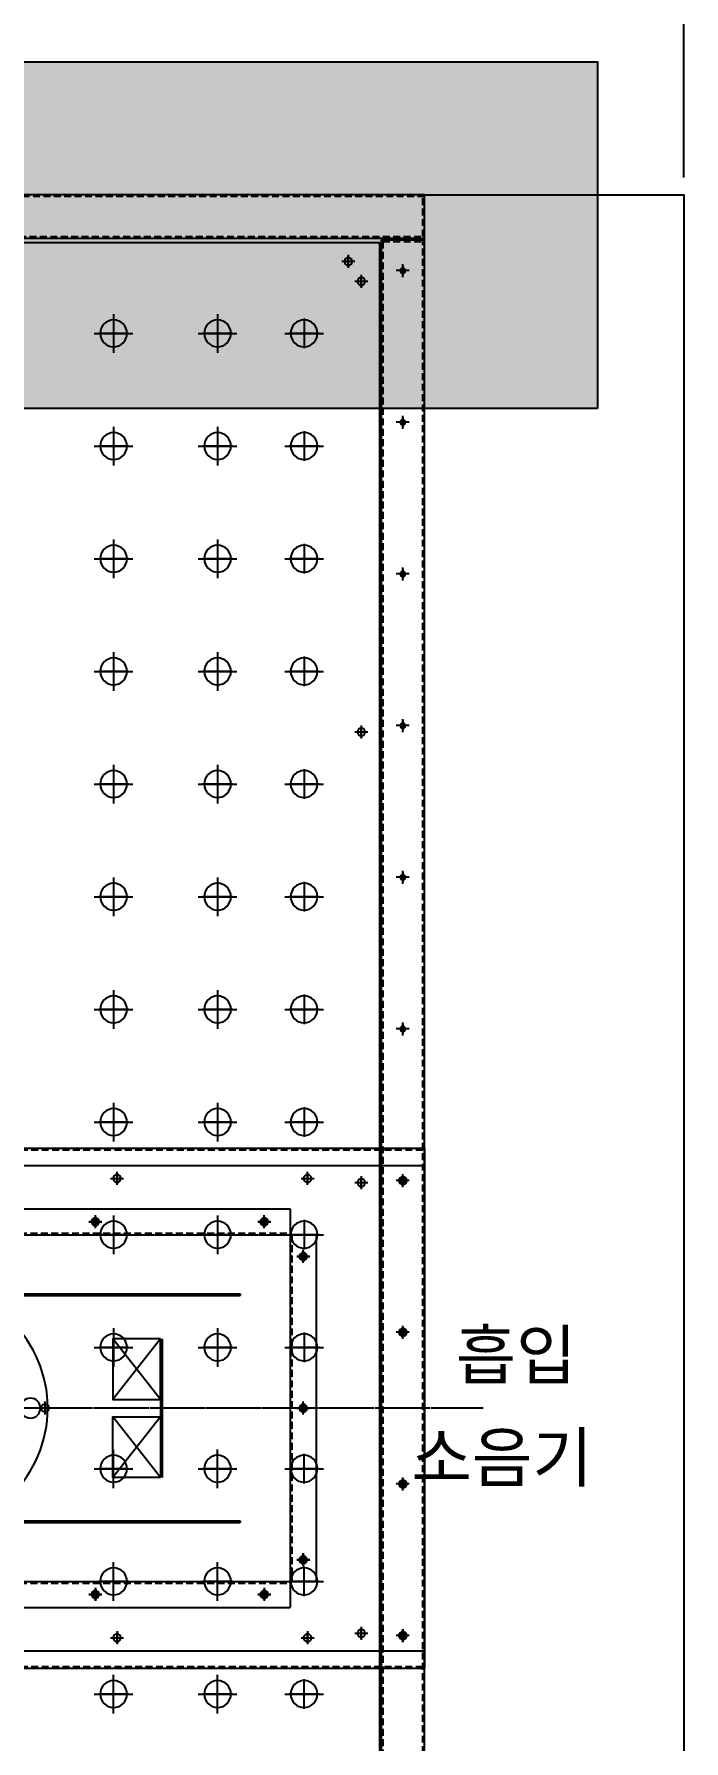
# Model space of a CAD drawing. Header units: millimetres. Extents: x 1038 to 21165, y 665 to 14898.
# Drawn here: x 8725 to 9476, y 11714 to 13684 of the extents above; entities that cross this region are included whole.
import ezdxf
from ezdxf.enums import TextEntityAlignment as Align

# ---------------------------------------------------------------- set-up
doc = ezdxf.new("R2010")
doc.units = ezdxf.units.MM
doc.linetypes.add('CENTER', pattern=[65, 60, -2, 1, -2])
doc.linetypes.add('HIDDEN', pattern=[3, 2, -1])
doc.layers.get('DEFPOINTS').update_dxf_attribs({"color": 140})
for name, color, linetype in [('00000. 건축마감', 253, 'Continuous'), ('2.위생-급수', 5, 'Continuous'), ('CENTER', 1, 'CENTER'), ('냉각탑_text', 3, 'Continuous'), ('숨은선', 5, 'HIDDEN')]:
    doc.layers.add(name, color=color, linetype=linetype)
doc.styles.get("Standard").update_dxf_attribs({"font": 'arial.ttf'})
doc.styles.add('돋움', font='Dotum.ttf', dxfattribs={"width": 0.8})
doc.dimstyles.new('1.40', dxfattribs={"dimscale": 40, "dimtxt": 1, "dimasz": 1, "dimexe": 0.5, "dimexo": 0.5, "dimgap": 0.5, "dimtad": 1, "dimdec": 1, "dimzin": 9, "dimdsep": 46, "dimtxsty": 'Standard', "dimcen": 0, "dimclrd": 2, "dimclre": 2, "dimclrt": 3, "dimadec": 0, "dimazin": 0, "dimtfac": 1, "dimtdec": 1, "dimtmove": 1, "dimatfit": 3, "dimfxl": 1, "dimtolj": 1, "dimtzin": 0, "dimlwd": -1, "dimlwe": -1, "dimarcsym": 0})

# ---------------------------------------------------------------- blocks, each defined once
blk = doc.blocks.new('A$C44353093')
for p, q in [((0, 50), (1632, 50)), ((1632, 50), (1632, 0)), ((1632, 0), (0, 0))]:
    blk.add_line(p, q)
at = {"layer": '숨은선', "ltscale": 4}
for p, q in [((0, 48), (1632, 48)), ((1630, 48), (1630, 2)), ((1632, 2), (0, 2))]:
    blk.add_line(p, q, dxfattribs=at)
blk = doc.blocks.new('A$C7F472D06')
for p, q in [((0, 1046), (0, 0)), ((0, 0), (2690, 0))]:
    blk.add_line(p, q)
for centre, radius in [((1345, 386), 4.5), ((105, 307), 15.5), ((235, 307), 15.5), ((365, 307), 15.5), ((495, 307), 15.5), ((625, 307), 15.5), ((755, 307), 15.5), ((885, 307), 15.5), ((1015, 307), 15.5), ((1145, 307), 15.5), ((1275, 307), 15.5), ((1415, 307), 15.5), ((1545, 307), 15.5), ((1675, 307), 15.5), ((105, 187), 15.5), ((235, 187), 15.5), ((365, 187), 15.5), ((495, 187), 15.5), ((625, 187), 15.5), ((755, 187), 15.5), ((885, 187), 15.5), ((1015, 187), 15.5), ((1145, 187), 15.5), ((1275, 187), 15.5), ((1415, 187), 15.5), ((1545, 187), 15.5), ((1675, 187), 15.5), ((105, 87), 15.5), ((235, 87), 15.5), ((365, 87), 15.5), ((495, 87), 15.5), ((625, 87), 15.5), ((755, 87), 15.5), ((885, 87), 15.5), ((1015, 87), 15.5), ((1145, 87), 15.5), ((1275, 87), 15.5), ((1415, 87), 15.5), ((1545, 87), 15.5), ((1675, 87), 15.5), ((22, 36), 4.5), ((45, 21), 4.5), ((565, 21), 4.5), ((1085, 21), 4.5), ((1605, 21), 4.5)]:
    blk.add_circle(centre, radius)
at = {"layer": 'CENTER'}
for p, q in [((1352.5, 386), (1337.5, 386)), ((1339.3, 386), (1350.7, 386)), ((1350.7, 386), (1339.3, 386)), ((105, 329.3), (105, 284.7)), ((105, 289.8), (105, 324.2)), ((105, 324.2), (105, 289.8)), ((105, 289.8), (105, 324.2)), ((235, 329.3), (235, 284.7)), ((235, 289.8), (235, 324.2)), ((235, 324.2), (235, 289.8)), ((235, 289.8), (235, 324.2)), ((365, 329.3), (365, 284.7)), ((365, 289.8), (365, 324.2)), ((365, 324.2), (365, 289.8)), ((365, 289.8), (365, 324.2)), ((495, 329.3), (495, 284.7)), ((495, 289.8), (495, 324.2)), ((495, 324.2), (495, 289.8)), ((495, 289.8), (495, 324.2)), ((625, 329.3), (625, 284.7)), ((625, 289.8), (625, 324.2)), ((625, 324.2), (625, 289.8)), ((625, 289.8), (625, 324.2)), ((755, 329.3), (755, 284.7)), ((755, 289.8), (755, 324.2)), ((755, 324.2), (755, 289.8)), ((755, 289.8), (755, 324.2)), ((885, 329.3), (885, 284.7)), ((885, 289.8), (885, 324.2)), ((885, 324.2), (885, 289.8)), ((885, 289.8), (885, 324.2)), ((1015, 329.3), (1015, 284.7)), ((1015, 289.8), (1015, 324.2)), ((1015, 324.2), (1015, 289.8)), ((1015, 289.8), (1015, 324.2)), ((1145, 329.3), (1145, 284.7)), ((1145, 289.8), (1145, 324.2)), ((1145, 324.2), (1145, 289.8)), ((1145, 289.8), (1145, 324.2)), ((1275, 329.3), (1275, 284.7)), ((1275, 289.8), (1275, 324.2)), ((1275, 324.2), (1275, 289.8)), ((1275, 289.8), (1275, 324.2)), ((1415, 329.3), (1415, 284.7)), ((1415, 289.8), (1415, 324.2)), ((1415, 324.2), (1415, 289.8)), ((1415, 289.8), (1415, 324.2)), ((1545, 329.3), (1545, 284.7)), ((1545, 289.8), (1545, 324.2)), ((1545, 324.2), (1545, 289.8)), ((1545, 289.8), (1545, 324.2)), ((1675, 329.3), (1675, 284.7)), ((1675, 289.8), (1675, 324.2)), ((1675, 324.2), (1675, 289.8)), ((1675, 289.8), (1675, 324.2)), ((82.7, 307), (127.3, 307)), ((87.8, 307), (122.2, 307)), ((212.7, 307), (257.3, 307)), ((217.8, 307), (252.2, 307)), ((342.7, 307), (387.3, 307)), ((347.8, 307), (382.2, 307)), ((472.7, 307), (517.3, 307)), ((477.8, 307), (512.2, 307)), ((477.8, 307), (512.2, 307)), ((602.7, 307), (647.3, 307)), ((607.8, 307), (642.2, 307)), ((607.8, 307), (642.2, 307)), ((732.7, 307), (777.3, 307)), ((737.8, 307), (772.2, 307)), ((737.8, 307), (772.2, 307)), ((862.7, 307), (907.3, 307)), ((867.8, 307), (902.2, 307)), ((867.8, 307), (902.2, 307)), ((992.7, 307), (1037.3, 307)), ((997.8, 307), (1032.2, 307)), ((997.8, 307), (1032.2, 307)), ((1122.7, 307), (1167.3, 307)), ((1127.8, 307), (1162.2, 307)), ((1127.8, 307), (1162.2, 307)), ((1252.7, 307), (1297.3, 307)), ((1257.8, 307), (1292.2, 307)), ((1257.8, 307), (1292.2, 307)), ((1437.3, 307), (1392.7, 307)), ((1432.2, 307), (1397.8, 307)), ((1432.2, 307), (1397.8, 307)), ((1567.3, 307), (1522.7, 307)), ((1562.2, 307), (1527.8, 307)), ((1562.2, 307), (1527.8, 307)), ((1697.3, 307), (1652.7, 307)), ((1692.2, 307), (1657.8, 307)), ((1692.2, 307), (1657.8, 307)), ((105, 209.3), (105, 164.7)), ((105, 169.8), (105, 204.2)), ((105, 204.2), (105, 169.8)), ((105, 169.8), (105, 204.2)), ((235, 209.3), (235, 164.7)), ((235, 169.8), (235, 204.2)), ((235, 204.2), (235, 169.8)), ((235, 169.8), (235, 204.2)), ((365, 209.3), (365, 164.7)), ((365, 169.8), (365, 204.2)), ((365, 204.2), (365, 169.8)), ((365, 169.8), (365, 204.2)), ((495, 209.3), (495, 164.7)), ((495, 169.8), (495, 204.2)), ((495, 204.2), (495, 169.8)), ((495, 169.8), (495, 204.2)), ((625, 209.3), (625, 164.7)), ((625, 169.8), (625, 204.2)), ((625, 204.2), (625, 169.8)), ((625, 169.8), (625, 204.2)), ((755, 209.3), (755, 164.7)), ((755, 169.8), (755, 204.2)), ((755, 204.2), (755, 169.8)), ((755, 169.8), (755, 204.2)), ((885, 209.3), (885, 164.7)), ((885, 169.8), (885, 204.2)), ((885, 204.2), (885, 169.8)), ((885, 169.8), (885, 204.2)), ((1015, 209.3), (1015, 164.7)), ((1015, 169.8), (1015, 204.2)), ((1015, 204.2), (1015, 169.8)), ((1015, 169.8), (1015, 204.2)), ((1145, 209.3), (1145, 164.7)), ((1145, 169.8), (1145, 204.2)), ((1145, 204.2), (1145, 169.8)), ((1145, 169.8), (1145, 204.2)), ((1275, 209.3), (1275, 164.7)), ((1275, 169.8), (1275, 204.2)), ((1275, 204.2), (1275, 169.8)), ((1275, 169.8), (1275, 204.2)), ((1415, 209.3), (1415, 164.7)), ((1415, 169.8), (1415, 204.2)), ((1415, 204.2), (1415, 169.8)), ((1415, 169.8), (1415, 204.2)), ((1545, 209.3), (1545, 164.7)), ((1545, 169.8), (1545, 204.2)), ((1545, 204.2), (1545, 169.8)), ((1545, 169.8), (1545, 204.2)), ((1675, 209.3), (1675, 164.7)), ((1675, 169.8), (1675, 204.2)), ((1675, 204.2), (1675, 169.8)), ((1675, 169.8), (1675, 204.2)), ((82.7, 187), (127.3, 187)), ((87.8, 187), (122.2, 187)), ((212.7, 187), (257.3, 187)), ((217.8, 187), (252.2, 187)), ((342.7, 187), (387.3, 187)), ((347.8, 187), (382.2, 187)), ((472.7, 187), (517.3, 187)), ((477.8, 187), (512.2, 187)), ((477.8, 187), (512.2, 187)), ((602.7, 187), (647.3, 187)), ((607.8, 187), (642.2, 187)), ((607.8, 187), (642.2, 187)), ((732.7, 187), (777.3, 187)), ((737.8, 187), (772.2, 187)), ((737.8, 187), (772.2, 187)), ((862.7, 187), (907.3, 187)), ((867.8, 187), (902.2, 187)), ((867.8, 187), (902.2, 187)), ((992.7, 187), (1037.3, 187)), ((997.8, 187), (1032.2, 187)), ((997.8, 187), (1032.2, 187)), ((1122.7, 187), (1167.3, 187)), ((1127.8, 187), (1162.2, 187)), ((1127.8, 187), (1162.2, 187)), ((1252.7, 187), (1297.3, 187)), ((1257.8, 187), (1292.2, 187)), ((1257.8, 187), (1292.2, 187)), ((1437.3, 187), (1392.7, 187)), ((1432.2, 187), (1397.8, 187)), ((1432.2, 187), (1397.8, 187)), ((1567.3, 187), (1522.7, 187)), ((1562.2, 187), (1527.8, 187)), ((1562.2, 187), (1527.8, 187)), ((1697.3, 187), (1652.7, 187)), ((1692.2, 187), (1657.8, 187)), ((1692.2, 187), (1657.8, 187)), ((105, 109.3), (105, 64.7)), ((105, 69.8), (105, 104.2)), ((105, 104.2), (105, 69.8)), ((105, 69.8), (105, 104.2)), ((235, 109.3), (235, 64.7)), ((235, 69.8), (235, 104.2)), ((235, 104.2), (235, 69.8)), ((235, 69.8), (235, 104.2)), ((365, 109.3), (365, 64.7)), ((365, 69.8), (365, 104.2)), ((365, 104.2), (365, 69.8)), ((365, 69.8), (365, 104.2)), ((495, 109.3), (495, 64.7)), ((495, 69.8), (495, 104.2)), ((495, 104.2), (495, 69.8)), ((495, 69.8), (495, 104.2)), ((625, 109.3), (625, 64.7)), ((625, 69.8), (625, 104.2)), ((625, 104.2), (625, 69.8)), ((625, 69.8), (625, 104.2)), ((755, 109.3), (755, 64.7)), ((755, 69.8), (755, 104.2)), ((755, 104.2), (755, 69.8)), ((755, 69.8), (755, 104.2)), ((885, 109.3), (885, 64.7)), ((885, 69.8), (885, 104.2)), ((885, 104.2), (885, 69.8)), ((885, 69.8), (885, 104.2)), ((1015, 109.3), (1015, 64.7)), ((1015, 69.8), (1015, 104.2)), ((1015, 104.2), (1015, 69.8)), ((1015, 69.8), (1015, 104.2)), ((1145, 109.3), (1145, 64.7)), ((1145, 69.8), (1145, 104.2)), ((1145, 104.2), (1145, 69.8)), ((1145, 69.8), (1145, 104.2)), ((1275, 109.3), (1275, 64.7)), ((1275, 69.8), (1275, 104.2)), ((1275, 104.2), (1275, 69.8)), ((1275, 69.8), (1275, 104.2)), ((1415, 109.3), (1415, 64.7)), ((1415, 69.8), (1415, 104.2)), ((1415, 104.2), (1415, 69.8)), ((1415, 69.8), (1415, 104.2)), ((1545, 109.3), (1545, 64.7)), ((1545, 69.8), (1545, 104.2)), ((1545, 104.2), (1545, 69.8)), ((1545, 69.8), (1545, 104.2)), ((1675, 109.3), (1675, 64.7)), ((1675, 69.8), (1675, 104.2)), ((1675, 104.2), (1675, 69.8)), ((1675, 69.8), (1675, 104.2)), ((87.8, 87), (122.2, 87)), ((217.8, 87), (252.2, 87)), ((347.8, 87), (382.2, 87)), ((477.8, 87), (512.2, 87)), ((607.8, 87), (642.2, 87)), ((737.8, 87), (772.2, 87)), ((867.8, 87), (902.2, 87)), ((997.8, 87), (1032.2, 87)), ((1127.8, 87), (1162.2, 87)), ((1257.8, 87), (1292.2, 87)), ((1432.2, 87), (1397.8, 87)), ((1562.2, 87), (1527.8, 87)), ((1692.2, 87), (1657.8, 87)), ((22, 28.5), (22, 43.5)), ((14.5, 36), (29.5, 36)), ((27.7, 36), (16.3, 36)), ((16.3, 36), (27.7, 36)), ((37.5, 21), (52.5, 21)), ((50.7, 21), (39.3, 21)), ((39.3, 21), (50.7, 21)), ((45, 13.5), (45, 28.5)), ((557.5, 21), (572.5, 21)), ((570.7, 21), (559.3, 21)), ((559.3, 21), (570.7, 21)), ((565, 13.5), (565, 28.5)), ((1077.5, 21), (1092.5, 21)), ((1090.7, 21), (1079.3, 21)), ((1079.3, 21), (1090.7, 21)), ((1085, 13.5), (1085, 28.5)), ((1597.5, 21), (1612.5, 21)), ((1610.7, 21), (1599.3, 21)), ((1599.3, 21), (1610.7, 21)), ((1605, 13.5), (1605, 28.5))]:
    blk.add_line(p, q, dxfattribs=at)
blk = doc.blocks.new('A$C0A2156ED')
for p, q in [((1217.7, 622.7), (67.7, 622.7)), ((67.7, 622.7), (67.7, 22.7)), ((1217.7, 602.7), (67.7, 602.7)), ((1217.7, 42.7), (67.7, 42.7)), ((1217.7, 22.7), (67.7, 22.7))]:
    blk.add_line(p, q)
for centre, radius in [((202.7, 587.7), 4.5), ((422.7, 587.7), 4.5), ((92.7, 585.2), 4.5), ((252.7, 537.7), 4.5), ((447.7, 537.7), 4.5), ((207.7, 497.7), 4.5), ((642.7, 322.7), 140), ((92.7, 410.2), 4.5), ((207.7, 322.7), 4.5), ((522.7, 322.7), 11.5), ((92.7, 235.2), 4.5), ((207.7, 147.7), 4.5), ((252.7, 107.7), 4.5), ((447.7, 107.7), 4.5), ((92.7, 60.2), 4.5), ((202.7, 57.7), 4.5), ((422.7, 57.7), 4.5)]:
    blk.add_circle(centre, radius)
at = {"layer": 'CENTER'}
for p, q in [((92.7, 577.7), (92.7, 592.7)), ((92.7, 591), (92.7, 579.5)), ((92.7, 579.5), (92.7, 591)), ((202.7, 580.2), (202.7, 595.2)), ((202.7, 580.2), (202.7, 595.2)), ((202.7, 580.2), (202.7, 595.2)), ((202.7, 593.5), (202.7, 582)), ((202.7, 582), (202.7, 593.5)), ((202.7, 593.5), (202.7, 582)), ((202.7, 582), (202.7, 593.5)), ((202.7, 593.5), (202.7, 582)), ((202.7, 582), (202.7, 593.5)), ((422.7, 580.2), (422.7, 595.2)), ((422.7, 580.2), (422.7, 595.2)), ((422.7, 580.2), (422.7, 595.2)), ((422.7, 593.5), (422.7, 582)), ((422.7, 582), (422.7, 593.5)), ((422.7, 593.5), (422.7, 582)), ((422.7, 582), (422.7, 593.5)), ((422.7, 593.5), (422.7, 582)), ((422.7, 582), (422.7, 593.5)), ((85.2, 585.2), (100.2, 585.2)), ((86.9, 585.2), (98.4, 585.2)), ((210.2, 587.7), (195.2, 587.7)), ((210.2, 587.7), (195.2, 587.7)), ((210.2, 587.7), (195.2, 587.7)), ((208.4, 587.7), (196.9, 587.7)), ((208.4, 587.7), (196.9, 587.7)), ((208.4, 587.7), (196.9, 587.7)), ((430.2, 587.7), (415.2, 587.7)), ((430.2, 587.7), (415.2, 587.7)), ((430.2, 587.7), (415.2, 587.7)), ((428.4, 587.7), (416.9, 587.7)), ((428.4, 587.7), (416.9, 587.7)), ((428.4, 587.7), (416.9, 587.7)), ((245.2, 537.7), (260.2, 537.7)), ((245.2, 537.7), (260.2, 537.7)), ((260.2, 537.7), (245.2, 537.7)), ((246.9, 537.7), (258.4, 537.7)), ((258.4, 537.7), (246.9, 537.7)), ((252.7, 530.2), (252.7, 545.2)), ((252.7, 530.2), (252.7, 545.2)), ((252.7, 543.5), (252.7, 532)), ((252.7, 532), (252.7, 543.5)), ((252.7, 543.5), (252.7, 532)), ((252.7, 532), (252.7, 543.5)), ((440.2, 537.7), (455.2, 537.7)), ((440.2, 537.7), (455.2, 537.7)), ((455.2, 537.7), (440.2, 537.7)), ((441.9, 537.7), (453.4, 537.7)), ((453.4, 537.7), (441.9, 537.7)), ((447.7, 530.2), (447.7, 545.2)), ((447.7, 530.2), (447.7, 545.2)), ((447.7, 543.5), (447.7, 532)), ((447.7, 532), (447.7, 543.5)), ((447.7, 543.5), (447.7, 532)), ((447.7, 532), (447.7, 543.5)), ((200.2, 497.7), (215.2, 497.7)), ((200.2, 497.7), (215.2, 497.7)), ((215.2, 497.7), (200.2, 497.7)), ((213.4, 497.7), (201.9, 497.7)), ((203.8, 497.7), (211.5, 497.7)), ((207.7, 490.2), (207.7, 505.2)), ((207.7, 503.5), (207.7, 492)), ((207.7, 492), (207.7, 503.5)), ((207.7, 492.7), (207.7, 502.7)), ((207.7, 501.6), (207.7, 493.9)), ((207.7, 493.9), (207.7, 501.6)), ((92.7, 402.7), (92.7, 417.7)), ((92.7, 416), (92.7, 404.5)), ((92.7, 404.5), (92.7, 416)), ((85.2, 410.2), (100.2, 410.2)), ((86.9, 410.2), (98.4, 410.2)), ((0, 322.7), (1269.7, 322.7)), ((0, 322.7), (1269.7, 322.7)), ((0, 322.7), (1269.7, 322.7)), ((200.2, 322.7), (215.2, 322.7)), ((200.2, 322.7), (215.2, 322.7)), ((215.2, 322.7), (200.2, 322.7)), ((201.9, 322.7), (213.4, 322.7)), ((213.4, 322.7), (201.9, 322.7)), ((207.7, 315.2), (207.7, 330.2)), ((207.7, 315.2), (207.7, 330.2)), ((207.7, 328.5), (207.7, 317)), ((207.7, 317), (207.7, 328.5)), ((207.7, 328.5), (207.7, 317)), ((207.7, 317), (207.7, 328.5)), ((479, 322.7), (806.3, 322.7)), ((92.7, 227.7), (92.7, 242.7)), ((92.7, 241), (92.7, 229.5)), ((92.7, 229.5), (92.7, 241)), ((85.2, 235.2), (100.2, 235.2)), ((86.9, 235.2), (98.4, 235.2)), ((200.2, 147.7), (215.2, 147.7)), ((200.2, 147.7), (215.2, 147.7)), ((215.2, 147.7), (200.2, 147.7)), ((201.9, 147.7), (213.4, 147.7)), ((213.4, 147.7), (201.9, 147.7)), ((207.7, 140.2), (207.7, 155.2)), ((207.7, 140.2), (207.7, 155.2)), ((207.7, 153.5), (207.7, 142)), ((207.7, 142), (207.7, 153.5)), ((207.7, 153.5), (207.7, 142)), ((207.7, 142), (207.7, 153.5)), ((245.2, 107.7), (260.2, 107.7)), ((245.2, 107.7), (260.2, 107.7)), ((260.2, 107.7), (245.2, 107.7)), ((258.4, 107.7), (246.9, 107.7)), ((248.8, 107.7), (256.5, 107.7)), ((252.7, 115.2), (252.7, 100.2)), ((252.7, 102), (252.7, 113.5)), ((252.7, 113.5), (252.7, 102)), ((252.7, 112.7), (252.7, 102.7)), ((252.7, 103.9), (252.7, 111.6)), ((252.7, 111.6), (252.7, 103.9)), ((440.2, 107.7), (455.2, 107.7)), ((440.2, 107.7), (455.2, 107.7)), ((455.2, 107.7), (440.2, 107.7)), ((441.9, 107.7), (453.4, 107.7)), ((453.4, 107.7), (441.9, 107.7)), ((447.7, 100.2), (447.7, 115.2)), ((447.7, 100.2), (447.7, 115.2)), ((447.7, 113.5), (447.7, 102)), ((447.7, 102), (447.7, 113.5)), ((447.7, 113.5), (447.7, 102)), ((447.7, 102), (447.7, 113.5)), ((85.2, 60.2), (100.2, 60.2)), ((86.9, 60.2), (98.4, 60.2)), ((92.7, 52.7), (92.7, 67.7)), ((92.7, 66), (92.7, 54.5)), ((92.7, 54.5), (92.7, 66)), ((202.7, 65.2), (202.7, 50.2)), ((202.7, 65.2), (202.7, 50.2)), ((202.7, 65.2), (202.7, 50.2)), ((202.7, 52), (202.7, 63.5)), ((202.7, 63.5), (202.7, 52)), ((202.7, 52), (202.7, 63.5)), ((202.7, 63.5), (202.7, 52)), ((202.7, 52), (202.7, 63.5)), ((202.7, 63.5), (202.7, 52)), ((422.7, 65.2), (422.7, 50.2)), ((422.7, 65.2), (422.7, 50.2)), ((422.7, 65.2), (422.7, 50.2)), ((422.7, 52), (422.7, 63.5)), ((422.7, 63.5), (422.7, 52)), ((422.7, 52), (422.7, 63.5)), ((422.7, 63.5), (422.7, 52)), ((422.7, 52), (422.7, 63.5)), ((422.7, 63.5), (422.7, 52)), ((210.2, 57.7), (195.2, 57.7)), ((210.2, 57.7), (195.2, 57.7)), ((210.2, 57.7), (195.2, 57.7)), ((208.4, 57.7), (196.9, 57.7)), ((208.4, 57.7), (196.9, 57.7)), ((208.4, 57.7), (196.9, 57.7)), ((430.2, 57.7), (415.2, 57.7)), ((430.2, 57.7), (415.2, 57.7)), ((430.2, 57.7), (415.2, 57.7)), ((428.4, 57.7), (416.9, 57.7)), ((428.4, 57.7), (416.9, 57.7)), ((428.4, 57.7), (416.9, 57.7))]:
    blk.add_line(p, q, dxfattribs=at)
at = {"layer": '숨은선', "ltscale": 4}
for p, q in [((1217.7, 620.7), (67.7, 620.7)), ((1217.7, 24.7), (67.7, 24.7))]:
    blk.add_line(p, q, dxfattribs=at)
blk = doc.blocks.new('A$C7D0C469F')
for p, q in [((0, 50), (2696, 50)), ((0, 50), (0, 0)), ((2696, 0), (0, 0))]:
    blk.add_line(p, q)
for centre in [(35.5, 25), (210.5, 25), (385.5, 25), (560.5, 25), (735.5, 25), (910.5, 25), (1085.5, 25), (1260.5, 25), (1435.5, 25), (1610.5, 25)]:
    blk.add_circle(centre, 3)
at = {"layer": 'CENTER'}
for p, q in [((43, 25), (28, 25)), ((29.8, 25), (41.2, 25)), ((41.2, 25), (29.8, 25)), ((35.5, 17.5), (35.5, 32.5)), ((35.5, 19.3), (35.5, 30.7)), ((218, 25), (203, 25)), ((204.8, 25), (216.2, 25)), ((216.2, 25), (204.8, 25)), ((210.5, 17.5), (210.5, 32.5)), ((210.5, 19.3), (210.5, 30.7)), ((393, 25), (378, 25)), ((379.8, 25), (391.2, 25)), ((391.2, 25), (379.8, 25)), ((385.5, 17.5), (385.5, 32.5)), ((385.5, 19.3), (385.5, 30.7)), ((568, 25), (553, 25)), ((554.8, 25), (566.2, 25)), ((566.2, 25), (554.8, 25)), ((560.5, 17.5), (560.5, 32.5)), ((560.5, 19.3), (560.5, 30.7)), ((743, 25), (728, 25)), ((729.8, 25), (741.2, 25)), ((741.2, 25), (729.8, 25)), ((735.5, 17.5), (735.5, 32.5)), ((735.5, 19.3), (735.5, 30.7)), ((918, 25), (903, 25)), ((904.8, 25), (916.2, 25)), ((916.2, 25), (904.8, 25)), ((910.5, 17.5), (910.5, 32.5)), ((910.5, 19.3), (910.5, 30.7)), ((1093, 25), (1078, 25)), ((1079.8, 25), (1091.2, 25)), ((1091.2, 25), (1079.8, 25)), ((1085.5, 17.5), (1085.5, 32.5)), ((1085.5, 19.3), (1085.5, 30.7)), ((1268, 25), (1253, 25)), ((1254.8, 25), (1266.2, 25)), ((1266.2, 25), (1254.8, 25)), ((1260.5, 17.5), (1260.5, 32.5)), ((1260.5, 19.3), (1260.5, 30.7)), ((1443, 25), (1428, 25)), ((1429.8, 25), (1441.2, 25)), ((1441.2, 25), (1429.8, 25)), ((1435.5, 17.5), (1435.5, 32.5)), ((1435.5, 19.3), (1435.5, 30.7)), ((1618, 25), (1603, 25)), ((1603, 25), (1618, 25)), ((1603, 25), (1618, 25)), ((1604.8, 25), (1616.2, 25)), ((1616.2, 25), (1604.8, 25)), ((1616.2, 25), (1604.8, 25)), ((1604.8, 25), (1616.2, 25)), ((1616.2, 25), (1604.8, 25)), ((1604.8, 25), (1616.2, 25)), ((1610.5, 17.5), (1610.5, 32.5)), ((1610.5, 17.5), (1610.5, 32.5)), ((1610.5, 17.5), (1610.5, 32.5)), ((1610.5, 19.3), (1610.5, 30.7)), ((1610.5, 19.3), (1610.5, 30.7)), ((1610.5, 19.3), (1610.5, 30.7))]:
    blk.add_line(p, q, dxfattribs=at)
at = {"layer": '숨은선', "ltscale": 4}
for p, q in [((2, 48), (2694, 48)), ((2, 48), (2, 2)), ((2694, 2), (2, 2))]:
    blk.add_line(p, q, dxfattribs=at)
blk = doc.blocks.new('A$C66867198')
for p, q in [((1001.7, 502.7), (161.7, 502.7)), ((161.7, 502.7), (161.7, 42.7)), ((1031.7, 472.7), (131.7, 472.7)), ((131.7, 472.7), (131.7, 72.7)), ((943.7, 404.7), (219.7, 404.7)), ((943.7, 402.7), (219.7, 402.7)), ((309.7, 352.7), (309.7, 192.7)), ((311.7, 352.7), (311.7, 192.7)), ((943.7, 142.7), (219.7, 142.7)), ((943.7, 140.7), (219.7, 140.7)), ((1031.7, 72.7), (131.7, 72.7)), ((1001.7, 42.7), (161.7, 42.7))]:
    blk.add_line(p, q)
at = {"color": 7}
for p, q in [((311.7, 352.7), (366.7, 282.7)), ((311.7, 282.7), (366.7, 352.7)), ((311.7, 192.7), (366.7, 262.7)), ((311.7, 262.7), (366.7, 192.7))]:
    blk.add_line(p, q, dxfattribs=at)
for points in [[(311.7, 352.7), (366.7, 352.7), (366.7, 282.7), (311.7, 282.7)], [(311.7, 192.7), (366.7, 192.7), (366.7, 262.7), (311.7, 262.7)]]:
    blk.add_lwpolyline(points, close=True, dxfattribs=at)
for centre in [(191.7, 487.7), (386.7, 487.7), (146.7, 447.7), (146.7, 272.7), (146.7, 97.7), (191.7, 57.7), (386.7, 57.7)]:
    blk.add_circle(centre, 3)
at = {"layer": 'CENTER'}
for p, q in [((191.7, 480.2), (191.7, 495.2)), ((191.7, 480.2), (191.7, 495.2)), ((191.7, 493.5), (191.7, 482)), ((191.7, 482), (191.7, 493.5)), ((191.7, 493.5), (191.7, 482)), ((191.7, 482), (191.7, 493.5)), ((386.7, 480.2), (386.7, 495.2)), ((386.7, 480.2), (386.7, 495.2)), ((386.7, 493.5), (386.7, 482)), ((386.7, 482), (386.7, 493.5)), ((386.7, 493.5), (386.7, 482)), ((386.7, 482), (386.7, 493.5)), ((184.2, 487.7), (199.2, 487.7)), ((184.2, 487.7), (199.2, 487.7)), ((185.9, 487.7), (197.4, 487.7)), ((185.9, 487.7), (197.4, 487.7)), ((379.2, 487.7), (394.2, 487.7)), ((379.2, 487.7), (394.2, 487.7)), ((380.9, 487.7), (392.4, 487.7)), ((380.9, 487.7), (392.4, 487.7)), ((139.2, 447.7), (154.2, 447.7)), ((142.8, 447.7), (150.5, 447.7)), ((146.7, 442.7), (146.7, 452.7)), ((146.7, 451.6), (146.7, 443.9)), ((146.7, 443.9), (146.7, 451.6)), ((146.7, 265.2), (146.7, 280.2)), ((146.7, 278.5), (146.7, 267)), ((146.7, 267), (146.7, 278.5)), ((0, 272.7), (1147.7, 272.7)), ((139.2, 272.7), (154.2, 272.7)), ((140.9, 272.7), (152.4, 272.7)), ((146.7, 105.2), (146.7, 90.2)), ((146.7, 92), (146.7, 103.5)), ((146.7, 103.5), (146.7, 92)), ((139.2, 97.7), (154.2, 97.7)), ((140.9, 97.7), (152.4, 97.7)), ((191.7, 65.2), (191.7, 50.2)), ((191.7, 65.2), (191.7, 50.2)), ((191.7, 52), (191.7, 63.5)), ((191.7, 63.5), (191.7, 52)), ((191.7, 52), (191.7, 63.5)), ((191.7, 63.5), (191.7, 52)), ((386.7, 65.2), (386.7, 50.2)), ((386.7, 65.2), (386.7, 50.2)), ((386.7, 52), (386.7, 63.5)), ((386.7, 63.5), (386.7, 52)), ((386.7, 52), (386.7, 63.5)), ((386.7, 63.5), (386.7, 52)), ((184.2, 57.7), (199.2, 57.7)), ((184.2, 57.7), (199.2, 57.7)), ((185.9, 57.7), (197.4, 57.7)), ((185.9, 57.7), (197.4, 57.7)), ((379.2, 57.7), (394.2, 57.7)), ((379.2, 57.7), (394.2, 57.7)), ((380.9, 57.7), (392.4, 57.7)), ((380.9, 57.7), (392.4, 57.7))]:
    blk.add_line(p, q, dxfattribs=at)
at = {"layer": '숨은선', "ltscale": 4}
for p, q in [((159.7, 472.7), (159.7, 72.7)), ((1001.7, 474.7), (161.7, 474.7)), ((219.7, 404.7), (219.7, 402.7)), ((219.7, 142.7), (219.7, 140.7)), ((1001.7, 70.7), (161.7, 70.7))]:
    blk.add_line(p, q, dxfattribs=at)
blk = doc.blocks.new('*D72')
at = {"color": 2, "transparency": 16777216}
for p, q in [((3276.6, 13518.3), (3276.6, 13990.4)), ((9475.9, 13518.3), (9475.9, 13990.4)), ((3316.6, 13970.4), (9435.9, 13970.4))]:
    blk.add_line(p, q, dxfattribs=at)
for points in [[(3316.6, 13977.1), (3316.6, 13963.8), (3276.6, 13970.4)], [(9435.9, 13977.1), (9435.9, 13963.8), (9475.9, 13970.4)]]:
    blk.add_solid(points, dxfattribs=at)
at = {"layer": 'DEFPOINTS', "color": 0, "transparency": 16777216}
for p in [(9475.9, 13970.4), (3276.6, 13498.3), (9475.9, 13498.3)]:
    blk.add_point(p, dxfattribs=at)
at = {"color": 3, "transparency": 16777216, "insert": (6376.2, 14092.5), "char_height": 200, "width": 460, "attachment_point": 5}
blk.add_mtext('\\A1;6200', dxfattribs=at)
blk = doc.blocks.new('_DotSmall')
at = {"color": 0, "linetype": 'ByBlock', "const_width": 0.5}
blk.add_lwpolyline([(-0.0625, 0, 1), (0.0625, 0, 1)], format="xyb", close=True, dxfattribs=at)

msp = doc.modelspace()

# ---------------------------------------------------------------- hatches: boundary and pattern name
h = msp.add_hatch()
h.set_pattern_fill('AR-CONC', color=8)
h.set_pattern_definition([(50, (-45017.12, 8151.23), (182.18467, -15.9391), [19.05, -209.55]), (355, (-45017.12, 8151.23), (-35.2434, 191.05685), [15.24, -167.6406]), (100.45144, (-45001.94, 8149.9), (146.94125, 175.11775), [16.19, -178.09024]), (46.1842, (-45017.12, 8202.03), (271.079, -42.0423), [28.575, -314.325]), (96.63556, (-44994.53, 8198.52), (237.4041, 247.4261), [24.285, -267.1356]), (351.18415, (-45017.12, 8202.03), (237.4041, 247.4261), [22.86, -251.4597]), (21, (-44991.72, 8189.33), (151.6144, -102.2652), [19.05, -209.55]), (326, (-44991.72, 8189.33), (61.802, 184.18797), [15.24, -167.64]), (71.45144, (-44979.08, 8180.8), (213.4164, 81.92277), [16.19, -178.08994]), (37.5, (-45017.12, 8151.227), (3.0886, 84.55504), [0, -165.608, 0, -170.18, 0, -168.275]), (7.5, (-45017.12, 8151.23), (66.81966, 100.18057), [0, -97.028, 0, -161.798, 0, -64.135]), (327.5, (-45073.76, 8151.23), (135.590595, -5.72874), [0, -63.5, 0, -198.12, 0, -262.89]), (317.5, (-45099.16, 8151.23), (148.12918, 25.4265), [0, -82.55, 0, -131.572, 0, -186.69])])
h.paths.add_polyline_path([(9376.24, 13651.81), (3376.24, 13651.81), (3376.24, 13251.81), (9376.24, 13251.81)])

# ---------------------------------------------------------------- linework, layer by layer
at = {"layer": '00000. 건축마감'}
msp.add_lwpolyline([(9376.24, 13251.81), (3376.24, 13251.81), (3376.24, 13651.81), (9376.24, 13651.81)], close=True, dxfattribs=at)
at = {"layer": '2.위생-급수', "color": 4}
msp.add_lwpolyline([(9460.85, 10698.31), (9176.21, 10698.31), (9176.21, 13498.31), (9475.85, 13498.31), (9475.85, 10700.31), (9475.85, 10698.31)], close=True, dxfattribs=at)

# ---------------------------------------------------------------- block references
at = {"color": 7, "xscale": -1}
for name, p, rotation in [('A$C44353093', (7544.21, 13498.31), 180), ('A$C7F472D06', (9124.24, 13443.31), 90), ('A$C7D0C469F', (9176.24, 13446.31), 90)]:
    msp.add_blockref(name, p, dxfattribs=dict(at, rotation=rotation))
for name, p in [('A$C0A2156ED', (9243.9, 11775.57)), ('A$C66867198', (9182.9, 11825.57))]:
    msp.add_blockref(name, p, dxfattribs=at)

# ---------------------------------------------------------------- texts
at = {"layer": '냉각탑_text', "style": '돋움'}
for s, p in [('흡입', (9282, 12159.71)), ('소음기', (9265.91, 12041.42))]:
    msp.add_text(s, height=55.657, dxfattribs=at).set_placement(p, align=Align.MIDDLE_CENTER)

# ---------------------------------------------------------------- dimensions: what is measured, and where the dimension line sits
at = {"color": 7}
dim = msp.add_linear_dim(base=(9475.85, 13970.43), p1=(3276.59, 13498.31), p2=(9475.85, 13498.31), text='6200', dimstyle='1.40', override={"dimtxt": 5, "dimblk1": 'DotSmall', "dimfxl": 1.25}, dxfattribs=at)
dim.commit()
dim.dimension.update_dxf_attribs({"geometry": '*D72', "text_midpoint": (6376.22, 14092.55)})

doc.saveas('drawing.dxf')
